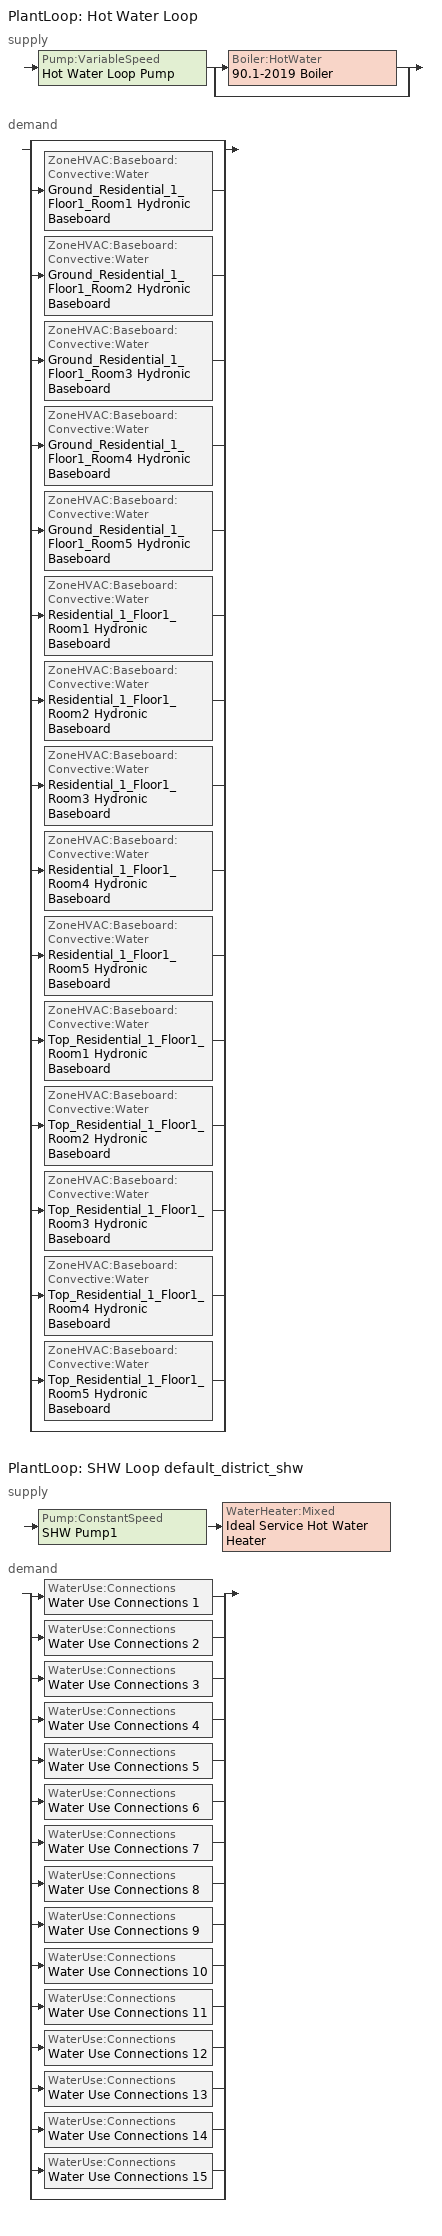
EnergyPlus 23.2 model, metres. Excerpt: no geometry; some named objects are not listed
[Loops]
PlantLoop 'Hot Water Loop'
 supply: Pump:VariableSpeed 'Hot Water Loop Pump' > split
  | Boiler:HotWater '90.1-2019 Boiler'
  | bypass
 demand: split
  | bypass
  | ZoneHVAC:Baseboard:Convective:Water 'Ground_Residential_1_Floor1_Room1 Hydronic Baseboard'
  | ZoneHVAC:Baseboard:Convective:Water 'Ground_Residential_1_Floor1_Room2 Hydronic Baseboard'
  | ZoneHVAC:Baseboard:Convective:Water 'Ground_Residential_1_Floor1_Room3 Hydronic Baseboard'
  | ZoneHVAC:Baseboard:Convective:Water 'Ground_Residential_1_Floor1_Room4 Hydronic Baseboard'
  | ZoneHVAC:Baseboard:Convective:Water 'Ground_Residential_1_Floor1_Room5 Hydronic Baseboard'
  | ZoneHVAC:Baseboard:Convective:Water 'Residential_1_Floor1_Room1 Hydronic Baseboard'
  | ZoneHVAC:Baseboard:Convective:Water 'Residential_1_Floor1_Room2 Hydronic Baseboard'
  | ZoneHVAC:Baseboard:Convective:Water 'Residential_1_Floor1_Room3 Hydronic Baseboard'
  | ZoneHVAC:Baseboard:Convective:Water 'Residential_1_Floor1_Room4 Hydronic Baseboard'
  | ZoneHVAC:Baseboard:Convective:Water 'Residential_1_Floor1_Room5 Hydronic Baseboard'
  | ZoneHVAC:Baseboard:Convective:Water 'Top_Residential_1_Floor1_Room1 Hydronic Baseboard'
  | ZoneHVAC:Baseboard:Convective:Water 'Top_Residential_1_Floor1_Room2 Hydronic Baseboard'
  | ZoneHVAC:Baseboard:Convective:Water 'Top_Residential_1_Floor1_Room3 Hydronic Baseboard'
  | ZoneHVAC:Baseboard:Convective:Water 'Top_Residential_1_Floor1_Room4 Hydronic Baseboard'
  | ZoneHVAC:Baseboard:Convective:Water 'Top_Residential_1_Floor1_Room5 Hydronic Baseboard'
  | bypass
PlantLoop 'SHW Loop default_district_shw'
 supply: Pump:ConstantSpeed 'SHW Pump1' > WaterHeater:Mixed 'Ideal Service Hot Water Heater'
 demand: split
  | WaterUse:Connections 'Water Use Connections 1'
  | WaterUse:Connections 'Water Use Connections 2'
  | WaterUse:Connections 'Water Use Connections 3'
  | WaterUse:Connections 'Water Use Connections 4'
  | WaterUse:Connections 'Water Use Connections 5'
  | WaterUse:Connections 'Water Use Connections 6'
  | WaterUse:Connections 'Water Use Connections 7'
  | WaterUse:Connections 'Water Use Connections 8'
  | WaterUse:Connections 'Water Use Connections 9'
  | WaterUse:Connections 'Water Use Connections 10'
  | WaterUse:Connections 'Water Use Connections 11'
  | WaterUse:Connections 'Water Use Connections 12'
  | WaterUse:Connections 'Water Use Connections 13'
  | WaterUse:Connections 'Water Use Connections 14'
  | WaterUse:Connections 'Water Use Connections 15'
  | bypass
[ZoneControl:Thermostat] Temperature Difference Between Cutout And Setpoint {deltaC}=0
Name | Zone or ZoneList | Control Type Schedule | Control 1
Ground_Residential_1_Floor1_Room1 Thermostat | Ground_Residential_1_Floor1_Room1 | Ground_Residential_1_Floor1_Room1 Thermostat Schedule | MidriseApartment Building_Setpoint
Ground_Residential_1_Floor1_Room2 Thermostat | Ground_Residential_1_Floor1_Room2 | Ground_Residential_1_Floor1_Room2 Thermostat Schedule | MidriseApartment Building_Setpoint 1
Ground_Residential_1_Floor1_Room3 Thermostat | Ground_Residential_1_Floor1_Room3 | Ground_Residential_1_Floor1_Room3 Thermostat Schedule | MidriseApartment Building_Setpoint 2
Ground_Residential_1_Floor1_Room4 Thermostat | Ground_Residential_1_Floor1_Room4 | Ground_Residential_1_Floor1_Room4 Thermostat Schedule | MidriseApartment Building_Setpoint 3
Ground_Residential_1_Floor1_Room5 Thermostat | Ground_Residential_1_Floor1_Room5 | Ground_Residential_1_Floor1_Room5 Thermostat Schedule | MidriseApartment Building_Setpoint 4
Residential_1_Floor1_Room1 Thermostat | Residential_1_Floor1_Room1 | Residential_1_Floor1_Room1 Thermostat Schedule | MidriseApartment Building_Setpoint 5
Residential_1_Floor1_Room2 Thermostat | Residential_1_Floor1_Room2 | Residential_1_Floor1_Room2 Thermostat Schedule | MidriseApartment Building_Setpoint 6
Residential_1_Floor1_Room3 Thermostat | Residential_1_Floor1_Room3 | Residential_1_Floor1_Room3 Thermostat Schedule | MidriseApartment Building_Setpoint 7
Residential_1_Floor1_Room4 Thermostat | Residential_1_Floor1_Room4 | Residential_1_Floor1_Room4 Thermostat Schedule | MidriseApartment Building_Setpoint 8
Residential_1_Floor1_Room5 Thermostat | Residential_1_Floor1_Room5 | Residential_1_Floor1_Room5 Thermostat Schedule | MidriseApartment Building_Setpoint 9
Top_Residential_1_Floor1_Room1 Thermostat | Top_Residential_1_Floor1_Room1 | Top_Residential_1_Floor1_Room1 Thermostat Schedule | MidriseApartment Building_Setpoint 10
Top_Residential_1_Floor1_Room2 Thermostat | Top_Residential_1_Floor1_Room2 | Top_Residential_1_Floor1_Room2 Thermostat Schedule | MidriseApartment Building_Setpoint 11
Top_Residential_1_Floor1_Room3 Thermostat | Top_Residential_1_Floor1_Room3 | Top_Residential_1_Floor1_Room3 Thermostat Schedule | MidriseApartment Building_Setpoint 12
Top_Residential_1_Floor1_Room4 Thermostat | Top_Residential_1_Floor1_Room4 | Top_Residential_1_Floor1_Room4 Thermostat Schedule | MidriseApartment Building_Setpoint 13
Top_Residential_1_Floor1_Room5 Thermostat | Top_Residential_1_Floor1_Room5 | Top_Residential_1_Floor1_Room5 Thermostat Schedule | MidriseApartment Building_Setpoint 14
[ThermostatSetpoint:DualSetpoint] Heating Setpoint Temperature Schedule=MidriseApartment Building_Setpoint_HtgSetp Schedule; Cooling Setpoint Temperature Schedule=MidriseApartment Building_Setpoint_ClgSetp Schedule
MidriseApartment Building_Setpoint; MidriseApartment Building_Setpoint 1; MidriseApartment Building_Setpoint 2; MidriseApartment Building_Setpoint 3; MidriseApartment Building_Setpoint 4; MidriseApartment Building_Setpoint 5; MidriseApartment Building_Setpoint 6; MidriseApartment Building_Setpoint 7; MidriseApartment Building_Setpoint 8; MidriseApartment Building_Setpoint 9; MidriseApartment Building_Setpoint 10; MidriseApartment Building_Setpoint 11; MidriseApartment Building_Setpoint 12; MidriseApartment Building_Setpoint 13; MidriseApartment Building_Setpoint 14
[ZoneHVAC:PackagedTerminalAirConditioner] Availability Schedule=Always On Discrete; Cooling Supply Air Flow Rate {m3/s}=Autosize; Heating Supply Air Flow Rate {m3/s}=Autosize; No Load Supply Air Flow Rate {m3/s}=Autosize; Cooling Outdoor Air Flow Rate {m3/s}=Autosize; Heating Outdoor Air Flow Rate {m3/s}=Autosize; No Load Outdoor Air Flow Rate {m3/s}=Autosize; Fan Placement=DrawThrough; Supply Air Fan Operating Mode Schedule=Always On
Name | Supply Air Fan | Heating Coil | Cooling Coil
Ground_Residential_1_Floor1_Room1 PTAC | Ground_Residential_1_Floor1_Room1 PTAC Fan | Ground_Residential_1_Floor1_Room1 PTAC No Heat | Ground_Residential_1_Floor1_Room1 PTAC 1spd DX AC Clg Coil
Ground_Residential_1_Floor1_Room2 PTAC | Ground_Residential_1_Floor1_Room2 PTAC Fan | Ground_Residential_1_Floor1_Room2 PTAC No Heat | Ground_Residential_1_Floor1_Room2 PTAC 1spd DX AC Clg Coil
Ground_Residential_1_Floor1_Room3 PTAC | Ground_Residential_1_Floor1_Room3 PTAC Fan | Ground_Residential_1_Floor1_Room3 PTAC No Heat | Ground_Residential_1_Floor1_Room3 PTAC 1spd DX AC Clg Coil
Ground_Residential_1_Floor1_Room4 PTAC | Ground_Residential_1_Floor1_Room4 PTAC Fan | Ground_Residential_1_Floor1_Room4 PTAC No Heat | Ground_Residential_1_Floor1_Room4 PTAC 1spd DX AC Clg Coil
Ground_Residential_1_Floor1_Room5 PTAC | Ground_Residential_1_Floor1_Room5 PTAC Fan | Ground_Residential_1_Floor1_Room5 PTAC No Heat | Ground_Residential_1_Floor1_Room5 PTAC 1spd DX AC Clg Coil
Residential_1_Floor1_Room1 PTAC | Residential_1_Floor1_Room1 PTAC Fan | Residential_1_Floor1_Room1 PTAC No Heat | Residential_1_Floor1_Room1 PTAC 1spd DX AC Clg Coil
Residential_1_Floor1_Room2 PTAC | Residential_1_Floor1_Room2 PTAC Fan | Residential_1_Floor1_Room2 PTAC No Heat | Residential_1_Floor1_Room2 PTAC 1spd DX AC Clg Coil
Residential_1_Floor1_Room3 PTAC | Residential_1_Floor1_Room3 PTAC Fan | Residential_1_Floor1_Room3 PTAC No Heat | Residential_1_Floor1_Room3 PTAC 1spd DX AC Clg Coil
Residential_1_Floor1_Room4 PTAC | Residential_1_Floor1_Room4 PTAC Fan | Residential_1_Floor1_Room4 PTAC No Heat | Residential_1_Floor1_Room4 PTAC 1spd DX AC Clg Coil
Residential_1_Floor1_Room5 PTAC | Residential_1_Floor1_Room5 PTAC Fan | Residential_1_Floor1_Room5 PTAC No Heat | Residential_1_Floor1_Room5 PTAC 1spd DX AC Clg Coil
Top_Residential_1_Floor1_Room1 PTAC | Top_Residential_1_Floor1_Room1 PTAC Fan | Top_Residential_1_Floor1_Room1 PTAC No Heat | Top_Residential_1_Floor1_Room1 PTAC 1spd DX AC Clg Coil
Top_Residential_1_Floor1_Room2 PTAC | Top_Residential_1_Floor1_Room2 PTAC Fan | Top_Residential_1_Floor1_Room2 PTAC No Heat | Top_Residential_1_Floor1_Room2 PTAC 1spd DX AC Clg Coil
Top_Residential_1_Floor1_Room3 PTAC | Top_Residential_1_Floor1_Room3 PTAC Fan | Top_Residential_1_Floor1_Room3 PTAC No Heat | Top_Residential_1_Floor1_Room3 PTAC 1spd DX AC Clg Coil
Top_Residential_1_Floor1_Room4 PTAC | Top_Residential_1_Floor1_Room4 PTAC Fan | Top_Residential_1_Floor1_Room4 PTAC No Heat | Top_Residential_1_Floor1_Room4 PTAC 1spd DX AC Clg Coil
Top_Residential_1_Floor1_Room5 PTAC | Top_Residential_1_Floor1_Room5 PTAC Fan | Top_Residential_1_Floor1_Room5 PTAC No Heat | Top_Residential_1_Floor1_Room5 PTAC 1spd DX AC Clg Coil
[Fan:OnOff] Availability Schedule=Always On Discrete; Fan Total Efficiency=0.52; Pressure Rise {Pa}=331.288; Maximum Flow Rate {m3/s}=Autosize; Motor Efficiency=0.8; Motor In Airstream Fraction=1
Name | Fan Power Ratio Function of Speed Ratio Curve | Fan Efficiency Ratio Function of Speed Ratio Curve
Ground_Residential_1_Floor1_Room1 PTAC Fan | Fan On Off Power Curve | Fan On Off Efficiency Curve
Ground_Residential_1_Floor1_Room2 PTAC Fan | Fan On Off Power Curve 1 | Fan On Off Efficiency Curve 1
Ground_Residential_1_Floor1_Room3 PTAC Fan | Fan On Off Power Curve 2 | Fan On Off Efficiency Curve 2
Ground_Residential_1_Floor1_Room4 PTAC Fan | Fan On Off Power Curve 3 | Fan On Off Efficiency Curve 3
Ground_Residential_1_Floor1_Room5 PTAC Fan | Fan On Off Power Curve 4 | Fan On Off Efficiency Curve 4
Residential_1_Floor1_Room1 PTAC Fan | Fan On Off Power Curve 5 | Fan On Off Efficiency Curve 5
Residential_1_Floor1_Room2 PTAC Fan | Fan On Off Power Curve 6 | Fan On Off Efficiency Curve 6
Residential_1_Floor1_Room3 PTAC Fan | Fan On Off Power Curve 7 | Fan On Off Efficiency Curve 7
Residential_1_Floor1_Room4 PTAC Fan | Fan On Off Power Curve 8 | Fan On Off Efficiency Curve 8
Residential_1_Floor1_Room5 PTAC Fan | Fan On Off Power Curve 9 | Fan On Off Efficiency Curve 9
Top_Residential_1_Floor1_Room1 PTAC Fan | Fan On Off Power Curve 10 | Fan On Off Efficiency Curve 10
Top_Residential_1_Floor1_Room2 PTAC Fan | Fan On Off Power Curve 11 | Fan On Off Efficiency Curve 11
Top_Residential_1_Floor1_Room3 PTAC Fan | Fan On Off Power Curve 12 | Fan On Off Efficiency Curve 12
Top_Residential_1_Floor1_Room4 PTAC Fan | Fan On Off Power Curve 13 | Fan On Off Efficiency Curve 13
Top_Residential_1_Floor1_Room5 PTAC Fan | Fan On Off Power Curve 14 | Fan On Off Efficiency Curve 14
[Coil:Heating:Electric] Availability Schedule=Always Off Discrete; Efficiency=1; Nominal Capacity {W}=0
Ground_Residential_1_Floor1_Room1 PTAC No Heat; Ground_Residential_1_Floor1_Room2 PTAC No Heat; Ground_Residential_1_Floor1_Room3 PTAC No Heat; Ground_Residential_1_Floor1_Room4 PTAC No Heat; Ground_Residential_1_Floor1_Room5 PTAC No Heat; Residential_1_Floor1_Room1 PTAC No Heat; Residential_1_Floor1_Room2 PTAC No Heat; Residential_1_Floor1_Room3 PTAC No Heat; Residential_1_Floor1_Room4 PTAC No Heat; Residential_1_Floor1_Room5 PTAC No Heat; Top_Residential_1_Floor1_Room1 PTAC No Heat; Top_Residential_1_Floor1_Room2 PTAC No Heat; Top_Residential_1_Floor1_Room3 PTAC No Heat; Top_Residential_1_Floor1_Room4 PTAC No Heat; Top_Residential_1_Floor1_Room5 PTAC No Heat
[Coil:Cooling:DX:SingleSpeed] Availability Schedule=Always On Discrete; Gross Rated Total Cooling Capacity {W}=Autosize; Gross Rated Sensible Heat Ratio=Autosize; Gross Rated Cooling COP {W/W}=3; Rated Air Flow Rate {m3/s}=Autosize; Rated Evaporator Fan Power Per Volume Flow Rate 2017 {W/(m3/s)}=773.3; Rated Evaporator Fan Power Per Volume Flow Rate 2023 {W/(m3/s)}=934.4; Minimum Outdoor Dry-Bulb Temperature for Compressor Operation {C}=-25; Nominal Time for Condensate Removal to Begin {s}=0; Ratio of Initial Moisture Evaporation Rate and Steady State Latent Capacity=0; Maximum Cycling Rate {cycles/hr}=0; Latent Capacity Time Constant {s}=0; Condenser Type=AirCooled; Evaporative Condenser Effectiveness=0.9; Evaporative Condenser Air Flow Rate {m3/s}=Autosize; Evaporative Condenser Pump Rated Power Consumption {W}=Autosize; Crankcase Heater Capacity {W}=0; Maximum Outdoor Dry-Bulb Temperature for Crankcase Heater Operation {C}=10; Basin Heater Capacity {W/K}=0; Basin Heater Setpoint Temperature {C}=2
Name | Total Cooling Capacity Function of Temperature Curve | Total Cooling Capacity Function of Flow Fraction Curve | Energy Input Ratio Function of Temperature Curve | Energy Input Ratio Function of Flow Fraction Curve | Part Load Fraction Correlation Curve
Ground_Residential_1_Floor1_Room1 PTAC 1spd DX AC Clg Coil | Curve Biquadratic 3 | Curve Quadratic 4 | Curve Biquadratic 4 | Curve Quadratic 5 | Curve Quadratic 6
Ground_Residential_1_Floor1_Room2 PTAC 1spd DX AC Clg Coil | Curve Biquadratic 7 | Curve Quadratic 10 | Curve Biquadratic 8 | Curve Quadratic 11 | Curve Quadratic 12
Ground_Residential_1_Floor1_Room3 PTAC 1spd DX AC Clg Coil | Curve Biquadratic 11 | Curve Quadratic 16 | Curve Biquadratic 12 | Curve Quadratic 17 | Curve Quadratic 18
Ground_Residential_1_Floor1_Room4 PTAC 1spd DX AC Clg Coil | Curve Biquadratic 15 | Curve Quadratic 22 | Curve Biquadratic 16 | Curve Quadratic 23 | Curve Quadratic 24
Ground_Residential_1_Floor1_Room5 PTAC 1spd DX AC Clg Coil | Curve Biquadratic 19 | Curve Quadratic 28 | Curve Biquadratic 20 | Curve Quadratic 29 | Curve Quadratic 30
Residential_1_Floor1_Room1 PTAC 1spd DX AC Clg Coil | Curve Biquadratic 23 | Curve Quadratic 34 | Curve Biquadratic 24 | Curve Quadratic 35 | Curve Quadratic 36
Residential_1_Floor1_Room2 PTAC 1spd DX AC Clg Coil | Curve Biquadratic 27 | Curve Quadratic 40 | Curve Biquadratic 28 | Curve Quadratic 41 | Curve Quadratic 42
Residential_1_Floor1_Room3 PTAC 1spd DX AC Clg Coil | Curve Biquadratic 31 | Curve Quadratic 46 | Curve Biquadratic 32 | Curve Quadratic 47 | Curve Quadratic 48
Residential_1_Floor1_Room4 PTAC 1spd DX AC Clg Coil | Curve Biquadratic 35 | Curve Quadratic 52 | Curve Biquadratic 36 | Curve Quadratic 53 | Curve Quadratic 54
Residential_1_Floor1_Room5 PTAC 1spd DX AC Clg Coil | Curve Biquadratic 39 | Curve Quadratic 58 | Curve Biquadratic 40 | Curve Quadratic 59 | Curve Quadratic 60
Top_Residential_1_Floor1_Room1 PTAC 1spd DX AC Clg Coil | Curve Biquadratic 43 | Curve Quadratic 64 | Curve Biquadratic 44 | Curve Quadratic 65 | Curve Quadratic 66
Top_Residential_1_Floor1_Room2 PTAC 1spd DX AC Clg Coil | Curve Biquadratic 47 | Curve Quadratic 70 | Curve Biquadratic 48 | Curve Quadratic 71 | Curve Quadratic 72
Top_Residential_1_Floor1_Room3 PTAC 1spd DX AC Clg Coil | Curve Biquadratic 51 | Curve Quadratic 76 | Curve Biquadratic 52 | Curve Quadratic 77 | Curve Quadratic 78
Top_Residential_1_Floor1_Room4 PTAC 1spd DX AC Clg Coil | Curve Biquadratic 55 | Curve Quadratic 82 | Curve Biquadratic 56 | Curve Quadratic 83 | Curve Quadratic 84
Top_Residential_1_Floor1_Room5 PTAC 1spd DX AC Clg Coil | Curve Biquadratic 59 | Curve Quadratic 88 | Curve Biquadratic 60 | Curve Quadratic 89 | Curve Quadratic 90
[ZoneHVAC:Baseboard:Convective:Water] Availability Schedule=Always On Discrete; Heating Design Capacity Method=HeatingDesignCapacity; Heating Design Capacity {W}=Autosize; Heating Design Capacity Per Floor Area {W/m2}=0; Fraction of Autosized Heating Design Capacity=0.8; U-Factor Times Area Value {W/K}=Autosize; Maximum Water Flow Rate {m3/s}=Autosize; Convergence Tolerance=0.001
Ground_Residential_1_Floor1_Room1 Hydronic Baseboard; Ground_Residential_1_Floor1_Room2 Hydronic Baseboard; Ground_Residential_1_Floor1_Room3 Hydronic Baseboard; Ground_Residential_1_Floor1_Room4 Hydronic Baseboard; Ground_Residential_1_Floor1_Room5 Hydronic Baseboard; Residential_1_Floor1_Room1 Hydronic Baseboard; Residential_1_Floor1_Room2 Hydronic Baseboard; Residential_1_Floor1_Room3 Hydronic Baseboard; Residential_1_Floor1_Room4 Hydronic Baseboard; Residential_1_Floor1_Room5 Hydronic Baseboard; Top_Residential_1_Floor1_Room1 Hydronic Baseboard; Top_Residential_1_Floor1_Room2 Hydronic Baseboard; Top_Residential_1_Floor1_Room3 Hydronic Baseboard; Top_Residential_1_Floor1_Room4 Hydronic Baseboard; Top_Residential_1_Floor1_Room5 Hydronic Baseboard
[Zone equipment]
Ground_Residential_1_Floor1_Room1: Ground_Residential_1_Floor1_Room1 PTAC, Ground_Residential_1_Floor1_Room1 Hydronic Baseboard
Ground_Residential_1_Floor1_Room2: Ground_Residential_1_Floor1_Room2 PTAC, Ground_Residential_1_Floor1_Room2 Hydronic Baseboard
Ground_Residential_1_Floor1_Room3: Ground_Residential_1_Floor1_Room3 PTAC, Ground_Residential_1_Floor1_Room3 Hydronic Baseboard
Ground_Residential_1_Floor1_Room4: Ground_Residential_1_Floor1_Room4 PTAC, Ground_Residential_1_Floor1_Room4 Hydronic Baseboard
Ground_Residential_1_Floor1_Room5: Ground_Residential_1_Floor1_Room5 PTAC, Ground_Residential_1_Floor1_Room5 Hydronic Baseboard
Residential_1_Floor1_Room1: Residential_1_Floor1_Room1 PTAC, Residential_1_Floor1_Room1 Hydronic Baseboard
Residential_1_Floor1_Room2: Residential_1_Floor1_Room2 PTAC, Residential_1_Floor1_Room2 Hydronic Baseboard
Residential_1_Floor1_Room3: Residential_1_Floor1_Room3 PTAC, Residential_1_Floor1_Room3 Hydronic Baseboard
Residential_1_Floor1_Room4: Residential_1_Floor1_Room4 PTAC, Residential_1_Floor1_Room4 Hydronic Baseboard
Residential_1_Floor1_Room5: Residential_1_Floor1_Room5 PTAC, Residential_1_Floor1_Room5 Hydronic Baseboard
Top_Residential_1_Floor1_Room1: Top_Residential_1_Floor1_Room1 PTAC, Top_Residential_1_Floor1_Room1 Hydronic Baseboard
Top_Residential_1_Floor1_Room2: Top_Residential_1_Floor1_Room2 PTAC, Top_Residential_1_Floor1_Room2 Hydronic Baseboard
Top_Residential_1_Floor1_Room3: Top_Residential_1_Floor1_Room3 PTAC, Top_Residential_1_Floor1_Room3 Hydronic Baseboard
Top_Residential_1_Floor1_Room4: Top_Residential_1_Floor1_Room4 PTAC, Top_Residential_1_Floor1_Room4 Hydronic Baseboard
Top_Residential_1_Floor1_Room5: Top_Residential_1_Floor1_Room5 PTAC, Top_Residential_1_Floor1_Room5 Hydronic Baseboard
[Sizing:Zone] Zone Cooling Design Supply Air Temperature Input Method=SupplyAirTemperature; Zone Cooling Design Supply Air Temperature {C}=13.8889; Zone Cooling Design Supply Air Temperature Difference {deltaC}=11.11; Zone Heating Design Supply Air Temperature Input Method=SupplyAirTemperature; Zone Heating Design Supply Air Temperature {C}=50; Zone Heating Design Supply Air Temperature Difference {deltaC}=11.11; Zone Cooling Design Supply Air Humidity Ratio {kgWater/kgDryAir}=0.008; Zone Heating Design Supply Air Humidity Ratio {kgWater/kgDryAir}=0.008; Cooling Design Air Flow Method=DesignDay; Cooling Design Air Flow Rate {m3/s}=0; Cooling Minimum Air Flow per Zone Floor Area {m3/s-m2}=0.000762; Cooling Minimum Air Flow {m3/s}=0; Cooling Minimum Air Flow Fraction=0; Heating Design Air Flow Method=DesignDay; Heating Design Air Flow Rate {m3/s}=0; Heating Maximum Air Flow per Zone Floor Area {m3/s-m2}=0.002032; Heating Maximum Air Flow {m3/s}=0.141576; Heating Maximum Air Flow Fraction=0.3; Account for Dedicated Outdoor Air System=No; Zone Load Sizing Method=Sensible Load Only No Latent Load; Zone Latent Cooling Design Supply Air Humidity Ratio Input Method=HumidityRatioDifference; Zone Cooling Design Supply Air Humidity Ratio Difference {kgWater/kgDryAir}=0.005; Zone Latent Heating Design Supply Air Humidity Ratio Input Method=HumidityRatioDifference; Zone Humidification Design Supply Air Humidity Ratio Difference {kgWater/kgDryAir}=0.005
Name | Design Specification Outdoor Air Object
Ground_Residential_1_Floor1_Room1 | Ground_Residential_1_Floor1_Room1 DSOA Space List
Ground_Residential_1_Floor1_Room2 | Ground_Residential_1_Floor1_Room2 DSOA Space List
Ground_Residential_1_Floor1_Room3 | Ground_Residential_1_Floor1_Room3 DSOA Space List
Ground_Residential_1_Floor1_Room4 | Ground_Residential_1_Floor1_Room4 DSOA Space List
Ground_Residential_1_Floor1_Room5 | Ground_Residential_1_Floor1_Room5 DSOA Space List
Residential_1_Floor1_Room1 | Residential_1_Floor1_Room1 DSOA Space List
Residential_1_Floor1_Room2 | Residential_1_Floor1_Room2 DSOA Space List
Residential_1_Floor1_Room3 | Residential_1_Floor1_Room3 DSOA Space List
Residential_1_Floor1_Room4 | Residential_1_Floor1_Room4 DSOA Space List
Residential_1_Floor1_Room5 | Residential_1_Floor1_Room5 DSOA Space List
Top_Residential_1_Floor1_Room1 | Top_Residential_1_Floor1_Room1 DSOA Space List
Top_Residential_1_Floor1_Room2 | Top_Residential_1_Floor1_Room2 DSOA Space List
Top_Residential_1_Floor1_Room3 | Top_Residential_1_Floor1_Room3 DSOA Space List
Top_Residential_1_Floor1_Room4 | Top_Residential_1_Floor1_Room4 DSOA Space List
Top_Residential_1_Floor1_Room5 | Top_Residential_1_Floor1_Room5 DSOA Space List
[DesignSpecification:OutdoorAir]
MidriseApartment Building_Ventilation: Outdoor Air Method=Sum; Outdoor Air Flow per Person {m3/s-person}=0; Outdoor Air Flow per Zone Floor Area {m3/s-m2}=1.21565e-05; Outdoor Air Flow per Zone {m3/s}=0; Outdoor Air Flow Air Changes per Hour {1/hr}=0.305462
[DesignSpecification:OutdoorAir:SpaceList] Space Design Specification Outdoor Air Object Name 1=MidriseApartment Building_Ventilation
Name | Space Name 1
Ground_Residential_1_Floor1_Room1 DSOA Space List | Ground_Residential_1_Floor1_Room1_Space
Ground_Residential_1_Floor1_Room2 DSOA Space List | Ground_Residential_1_Floor1_Room2_Space
Ground_Residential_1_Floor1_Room3 DSOA Space List | Ground_Residential_1_Floor1_Room3_Space
Ground_Residential_1_Floor1_Room4 DSOA Space List | Ground_Residential_1_Floor1_Room4_Space
Ground_Residential_1_Floor1_Room5 DSOA Space List | Ground_Residential_1_Floor1_Room5_Space
Residential_1_Floor1_Room1 DSOA Space List | Residential_1_Floor1_Room1_Space
Residential_1_Floor1_Room2 DSOA Space List | Residential_1_Floor1_Room2_Space
Residential_1_Floor1_Room3 DSOA Space List | Residential_1_Floor1_Room3_Space
Residential_1_Floor1_Room4 DSOA Space List | Residential_1_Floor1_Room4_Space
Residential_1_Floor1_Room5 DSOA Space List | Residential_1_Floor1_Room5_Space
Top_Residential_1_Floor1_Room1 DSOA Space List | Top_Residential_1_Floor1_Room1_Space
Top_Residential_1_Floor1_Room2 DSOA Space List | Top_Residential_1_Floor1_Room2_Space
Top_Residential_1_Floor1_Room3 DSOA Space List | Top_Residential_1_Floor1_Room3_Space
Top_Residential_1_Floor1_Room4 DSOA Space List | Top_Residential_1_Floor1_Room4_Space
Top_Residential_1_Floor1_Room5 DSOA Space List | Top_Residential_1_Floor1_Room5_Space
[PlantLoop] Fluid Type=Water; Minimum Loop Temperature {C}=10; Maximum Loop Flow Rate {m3/s}=Autosize; Minimum Loop Flow Rate {m3/s}=0; Plant Loop Volume {m3}=Autocalculate; Load Distribution Scheme=Optimal; Plant Loop Demand Calculation Scheme=SingleSetpoint; Common Pipe Simulation=None
Name | Plant Equipment Operation Scheme | Maximum Loop Temperature {C}
Hot Water Loop | Hot Water Loop Operation Schemes | 100
SHW Loop default_district_shw | SHW Loop default_district_shw Operation Schemes | 60
[Sizing:Plant] Loop Type=Heating; Sizing Option=NonCoincident; Zone Timesteps in Averaging Window=1; Coincident Sizing Factor Mode=None
Name | Design Loop Exit Temperature {C} | Loop Design Temperature Difference {deltaC}
Hot Water Loop | 82.2222 | 11.1111
SHW Loop default_district_shw | 60 | 5
[Pump:VariableSpeed]
Hot Water Loop Pump: Design Maximum Flow Rate {m3/s}=Autosize; Design Pump Head {Pa}=179344; Design Power Consumption {W}=Autosize; Motor Efficiency=0.9; Fraction of Motor Inefficiencies to Fluid Stream=0; Coefficient 1 of the Part Load Performance Curve=0; Coefficient 2 of the Part Load Performance Curve=1; Coefficient 3 of the Part Load Performance Curve=0; Coefficient 4 of the Part Load Performance Curve=0; Design Minimum Flow Rate {m3/s}=0; Pump Control Type=Intermittent; Skin Loss Radiative Fraction=0.5; Design Power Sizing Method=PowerPerFlowPerPressure; Design Electric Power per Unit Flow Rate {W/(m3/s)}=348701.1; Design Shaft Power per Unit Flow Rate per Unit Head {W/((m3/s)-Pa)}=1.28205; Design Minimum Flow Rate Fraction=0
[Boiler:HotWater]
90.1-2019 Boiler: Fuel Type=NaturalGas; Nominal Capacity {W}=Autosize; Nominal Thermal Efficiency=0.84; Efficiency Curve Temperature Evaluation Variable=LeavingBoiler; Normalized Boiler Efficiency Curve=Boiler with No Minimum Turndown; Design Water Flow Rate {m3/s}=Autosize; Minimum Part Load Ratio=0; Maximum Part Load Ratio=1.2; Optimum Part Load Ratio=1; Water Outlet Upper Temperature Limit {C}=95; Boiler Flow Mode=LeavingSetpointModulated; On Cycle Parasitic Electric Load {W}=0; Sizing Factor=1; Off Cycle Parasitic Fuel Load {W}=0
[SetpointManager:Scheduled] Control Variable=Temperature
Name | Schedule | Setpoint Node or NodeList
Hot Water Loop Setpoint Manager | Hot Water Loop Temp - 180F | Hot Water Loop Supply Outlet Node
Setpoint Manager Scheduled 1 | 60C Hot Water
[PlantEquipmentOperationSchemes] Control Scheme Object Type 1=PlantEquipmentOperation:HeatingLoad; Control Scheme Schedule Name 1=Always On Discrete
Name | Control Scheme Name 1
Hot Water Loop Operation Schemes | Hot Water Loop Heating Operation Scheme
SHW Loop default_district_shw Operation Schemes | SHW Loop default_district_shw Heating Operation Scheme
[PlantEquipmentOperation:HeatingLoad] Load Range Lower Limit 1 {W}=0; Load Range Upper Limit 1 {W}=1000000000
Name | Range Equipment List Name 1
Hot Water Loop Heating Operation Scheme | Hot Water Loop Heating Equipment List
SHW Loop default_district_shw Heating Operation Scheme | SHW Loop default_district_shw Heating Equipment List
[PlantEquipmentList]
Hot Water Loop Heating Equipment List: Boiler:HotWater, 90.1-2019 Boiler
SHW Loop default_district_shw Heating Equipment List: WaterHeater:Mixed, Ideal Service Hot Water Heater
[Pump:ConstantSpeed]
SHW Pump1: Design Flow Rate {m3/s}=Autosize; Design Pump Head {Pa}=29891; Design Power Consumption {W}=Autosize; Motor Efficiency=0.9; Fraction of Motor Inefficiencies to Fluid Stream=0; Pump Control Type=Intermittent; Design Power Sizing Method=PowerPerFlowPerPressure; Design Electric Power per Unit Flow Rate {W/(m3/s)}=348701.1; Design Shaft Power per Unit Flow Rate per Unit Head {W-s/m3-Pa}=1.28205
[WaterHeater:Mixed]
Ideal Service Hot Water Heater: Tank Volume {m3}=0; Setpoint Temperature Schedule=Schedule Ruleset 2; Deadband Temperature Difference {deltaC}=2; Maximum Temperature Limit {C}=82.22; Heater Control Type=Modulate; Heater Maximum Capacity {W}=1000000; Heater Ignition Minimum Flow Rate {m3/s}=0; Heater Ignition Delay {s}=0; Heater Fuel Type=DistrictHeatingWater; Heater Thermal Efficiency=1; Off Cycle Parasitic Fuel Consumption Rate {W}=20; Off Cycle Parasitic Fuel Type=DistrictHeatingWater; Off Cycle Parasitic Heat Fraction to Tank=0.8; On Cycle Parasitic Fuel Consumption Rate {W}=0; On Cycle Parasitic Fuel Type=DistrictHeatingWater; On Cycle Parasitic Heat Fraction to Tank=0; Ambient Temperature Indicator=Schedule; Ambient Temperature Schedule=22C Ambient Condition; Off Cycle Loss Coefficient to Ambient Temperature {W/K}=0; Off Cycle Loss Fraction to Zone=1; On Cycle Loss Coefficient to Ambient Temperature {W/K}=0; On Cycle Loss Fraction to Zone=1; Use Side Effectiveness=1; Source Side Effectiveness=1; Use Side Design Flow Rate {m3/s}=Autosize; Source Side Design Flow Rate {m3/s}=Autosize; Indirect Water Heating Recovery Time {hr}=1.5; Source Side Flow Control Mode=IndirectHeatPrimarySetpoint
[WaterHeater:Sizing]
Ideal Service Hot Water Heater: Design Mode=PeakDraw; Time Storage Can Meet Peak Draw {hr}=0.538503; Time for Tank Recovery {hr}=0; Nominal Tank Volume for Autosizing Plant Connections {m3}=1
[WaterUse:Connections] Hot Water Supply Temperature Schedule=60.0C Hot Water; Drain Water Heat Exchanger Type=None; Drain Water Heat Exchanger Destination=Plant
Name | Water Use Equipment Name 1
Water Use Connections 1 | MidriseApartment Building_Service Hot Water..Ground_Residential_1_Floor1_Room1
Water Use Connections 2 | MidriseApartment Building_Service Hot Water..Ground_Residential_1_Floor1_Room2
Water Use Connections 3 | MidriseApartment Building_Service Hot Water..Ground_Residential_1_Floor1_Room3
Water Use Connections 4 | MidriseApartment Building_Service Hot Water..Ground_Residential_1_Floor1_Room4
Water Use Connections 5 | MidriseApartment Building_Service Hot Water..Ground_Residential_1_Floor1_Room5
Water Use Connections 6 | MidriseApartment Building_Service Hot Water..Residential_1_Floor1_Room1
Water Use Connections 7 | MidriseApartment Building_Service Hot Water..Residential_1_Floor1_Room2
Water Use Connections 8 | MidriseApartment Building_Service Hot Water..Residential_1_Floor1_Room3
Water Use Connections 9 | MidriseApartment Building_Service Hot Water..Residential_1_Floor1_Room4
Water Use Connections 10 | MidriseApartment Building_Service Hot Water..Residential_1_Floor1_Room5
Water Use Connections 11 | MidriseApartment Building_Service Hot Water..Top_Residential_1_Floor1_Room1
Water Use Connections 12 | MidriseApartment Building_Service Hot Water..Top_Residential_1_Floor1_Room2
Water Use Connections 13 | MidriseApartment Building_Service Hot Water..Top_Residential_1_Floor1_Room3
Water Use Connections 14 | MidriseApartment Building_Service Hot Water..Top_Residential_1_Floor1_Room4
Water Use Connections 15 | MidriseApartment Building_Service Hot Water..Top_Residential_1_Floor1_Room5
[WaterUse:Equipment] Flow Rate Fraction Schedule=MidriseApartment Building_Service Hot Water Schedule; Target Temperature Schedule=60.0C Hot Water; Sensible Fraction Schedule=0.2 Hot Water Sensible Fraction; Latent Fraction Schedule=0.05 Hot Water Latent Fraction
Name | Peak Flow Rate {m3/s} | Zone
MidriseApartment Building_Service Hot Water..Ground_Residential_1_Floor1_Room1 | 4.68644e-05 | Ground_Residential_1_Floor1_Room1
MidriseApartment Building_Service Hot Water..Ground_Residential_1_Floor1_Room2 | 6.44091e-06 | Ground_Residential_1_Floor1_Room2
MidriseApartment Building_Service Hot Water..Ground_Residential_1_Floor1_Room3 | 4.68644e-05 | Ground_Residential_1_Floor1_Room3
MidriseApartment Building_Service Hot Water..Ground_Residential_1_Floor1_Room4 | 6.44093e-06 | Ground_Residential_1_Floor1_Room4
MidriseApartment Building_Service Hot Water..Ground_Residential_1_Floor1_Room5 | 3.37323e-05 | Ground_Residential_1_Floor1_Room5
MidriseApartment Building_Service Hot Water..Residential_1_Floor1_Room1 | 4.68644e-05 | Residential_1_Floor1_Room1
MidriseApartment Building_Service Hot Water..Residential_1_Floor1_Room2 | 6.44091e-06 | Residential_1_Floor1_Room2
MidriseApartment Building_Service Hot Water..Residential_1_Floor1_Room3 | 4.68644e-05 | Residential_1_Floor1_Room3
MidriseApartment Building_Service Hot Water..Residential_1_Floor1_Room4 | 6.44093e-06 | Residential_1_Floor1_Room4
MidriseApartment Building_Service Hot Water..Residential_1_Floor1_Room5 | 3.37323e-05 | Residential_1_Floor1_Room5
MidriseApartment Building_Service Hot Water..Top_Residential_1_Floor1_Room1 | 4.68644e-05 | Top_Residential_1_Floor1_Room1
MidriseApartment Building_Service Hot Water..Top_Residential_1_Floor1_Room2 | 6.44091e-06 | Top_Residential_1_Floor1_Room2
MidriseApartment Building_Service Hot Water..Top_Residential_1_Floor1_Room3 | 4.68644e-05 | Top_Residential_1_Floor1_Room3
MidriseApartment Building_Service Hot Water..Top_Residential_1_Floor1_Room4 | 6.44093e-06 | Top_Residential_1_Floor1_Room4
MidriseApartment Building_Service Hot Water..Top_Residential_1_Floor1_Room5 | 3.37323e-05 | Top_Residential_1_Floor1_Room5
[Schedule:Day:Interval]
MidriseApartment Building_Setpoint_HtgSetp Schedule_Sunday; MidriseApartment Building_Setpoint_HtgSetp Schedule_SmrDsn 1; MidriseApartment Building_Setpoint_HtgSetp Schedule_Hol 1: No, 24:00, 21.5283
Schedule Day 1: No, 07:00, 21.5283, 17:00, 21.6831, 18:00, 21.6043, 24:00, 21.5283
MidriseApartment Building_Setpoint_HtgSetp Schedule_WntrDsn 1: No, 07:00, 21.5283, 08:00, 21.6043, 17:00, 21.6831, 18:00, 21.6043, 24:00, 21.5283
MidriseApartment Building_Setpoint_ClgSetp Schedule_Sunday; MidriseApartment Building_Setpoint_ClgSetp Schedule_WntrDsn 1; MidriseApartment Building_Setpoint_ClgSetp Schedule_Hol 1: No, 24:00, 24.5408
Schedule Day 3: No, 07:00, 24.5408, 17:00, 24.3859, 18:00, 24.4648, 24:00, 24.5408
MidriseApartment Building_Setpoint_ClgSetp Schedule_SmrDsn 1: No, 07:00, 24.5408, 08:00, 24.4648, 17:00, 24.3859, 18:00, 24.4648, 24:00, 24.5408
Always On_Day Schedule: No, 24:00, 1
Hot Water Loop Temp - 180F Default: No, 24:00, 82.2222
MidriseApartment Building_Service Hot Water Schedule_Hol 1; MidriseApartment Building_Service Hot Water Schedule_SmrDsn 1; MidriseApartment Building_Service Hot Water Schedule_Sunday; MidriseApartment Building_Service Hot Water Schedule_WntrDsn 1: No, 01:00, 0.08, 02:00, 0.04, 04:00, 0.01, 05:00, 0.04, 06:00, 0.27, 07:00, 0.94, 08:00, 1, 09:00, 0.96, 10:00, 0.84, 11:00, 0.76, 12:00, 0.61, 13:00, 0.53, 14:00, 0.47, 15:00, 0.41, 16:00, 0.47, 17:00, 0.55, 18:00, 0.73, 19:00, 0.86, 20:00, 0.82, 21:00, 0.75, 22:00, 0.61, 23:00, 0.53, 24:00, 0.29
Schedule Day 11; Schedule Day 6; Schedule Day 9: No, 24:00, 60
Schedule Day 12: No, 24:00, 22
Schedule Day 7: No, 24:00, 0.2
Schedule Day 8: No, 24:00, 0.05
[Schedule:Week:Daily]
MidriseApartment Building_Setpoint_HtgSetp Schedule Week Rule - Jan1-Dec31: MidriseApartment Building_Setpoint_HtgSetp Schedule_Sunday, Schedule Day 1, Schedule Day 1, Schedule Day 1, Schedule Day 1, Schedule Day 1, MidriseApartment Building_Setpoint_HtgSetp Schedule_Sunday, MidriseApartment Building_Setpoint_HtgSetp Schedule_Hol 1, MidriseApartment Building_Setpoint_HtgSetp Schedule_SmrDsn 1, MidriseApartment Building_Setpoint_HtgSetp Schedule_WntrDsn 1, MidriseApartment Building_Setpoint_HtgSetp Schedule_Sunday, MidriseApartment Building_Setpoint_HtgSetp Schedule_Sunday
MidriseApartment Building_Setpoint_ClgSetp Schedule Week Rule - Jan1-Dec31: MidriseApartment Building_Setpoint_ClgSetp Schedule_Sunday, Schedule Day 3, Schedule Day 3, Schedule Day 3, Schedule Day 3, Schedule Day 3, MidriseApartment Building_Setpoint_ClgSetp Schedule_Sunday, MidriseApartment Building_Setpoint_ClgSetp Schedule_Hol 1, MidriseApartment Building_Setpoint_ClgSetp Schedule_SmrDsn 1, MidriseApartment Building_Setpoint_ClgSetp Schedule_WntrDsn 1, MidriseApartment Building_Setpoint_ClgSetp Schedule_Sunday, MidriseApartment Building_Setpoint_ClgSetp Schedule_Sunday
Always On Week Rule - Jan1-Dec31: Always On_Day Schedule, Always On_Day Schedule, Always On_Day Schedule, Always On_Day Schedule, Always On_Day Schedule, Always On_Day Schedule, Always On_Day Schedule, Always On_Day Schedule, Always On_Day Schedule, Always On_Day Schedule, Always On_Day Schedule, Always On_Day Schedule
0.05 Hot Water Latent Fraction Week Rule - Jan1-Dec31: Schedule Day 8, Schedule Day 8, Schedule Day 8, Schedule Day 8, Schedule Day 8, Schedule Day 8, Schedule Day 8, Schedule Day 8, Schedule Day 8, Schedule Day 8, Schedule Day 8, Schedule Day 8
0.2 Hot Water Sensible Fraction Week Rule - Jan1-Dec31: Schedule Day 7, Schedule Day 7, Schedule Day 7, Schedule Day 7, Schedule Day 7, Schedule Day 7, Schedule Day 7, Schedule Day 7, Schedule Day 7, Schedule Day 7, Schedule Day 7, Schedule Day 7
22C Ambient Condition Week Rule - Jan1-Dec31: Schedule Day 12, Schedule Day 12, Schedule Day 12, Schedule Day 12, Schedule Day 12, Schedule Day 12, Schedule Day 12, Schedule Day 12, Schedule Day 12, Schedule Day 12, Schedule Day 12, Schedule Day 12
60.0C Hot Water Week Rule - Jan1-Dec31: Schedule Day 6, Schedule Day 6, Schedule Day 6, Schedule Day 6, Schedule Day 6, Schedule Day 6, Schedule Day 6, Schedule Day 6, Schedule Day 6, Schedule Day 6, Schedule Day 6, Schedule Day 6
60C Hot Water Week Rule - Jan1-Dec31: Schedule Day 9, Schedule Day 9, Schedule Day 9, Schedule Day 9, Schedule Day 9, Schedule Day 9, Schedule Day 9, Schedule Day 9, Schedule Day 9, Schedule Day 9, Schedule Day 9, Schedule Day 9
Hot Water Loop Temp - 180F Week Rule - Jan1-Dec31: Hot Water Loop Temp - 180F Default, Hot Water Loop Temp - 180F Default, Hot Water Loop Temp - 180F Default, Hot Water Loop Temp - 180F Default, Hot Water Loop Temp - 180F Default, Hot Water Loop Temp - 180F Default, Hot Water Loop Temp - 180F Default, Hot Water Loop Temp - 180F Default, Hot Water Loop Temp - 180F Default, Hot Water Loop Temp - 180F Default, Hot Water Loop Temp - 180F Default, Hot Water Loop Temp - 180F Default
MidriseApartment Building_Service Hot Water Schedule Week Rule - Jan1-Dec31: MidriseApartment Building_Service Hot Water Schedule_Sunday, MidriseApartment Building_Service Hot Water Schedule_Sunday, MidriseApartment Building_Service Hot Water Schedule_Sunday, MidriseApartment Building_Service Hot Water Schedule_Sunday, MidriseApartment Building_Service Hot Water Schedule_Sunday, MidriseApartment Building_Service Hot Water Schedule_Sunday, MidriseApartment Building_Service Hot Water Schedule_Sunday, MidriseApartment Building_Service Hot Water Schedule_Hol 1, MidriseApartment Building_Service Hot Water Schedule_SmrDsn 1, MidriseApartment Building_Service Hot Water Schedule_WntrDsn 1, MidriseApartment Building_Service Hot Water Schedule_Sunday, MidriseApartment Building_Service Hot Water Schedule_Sunday
Schedule Ruleset 2 Week Rule - Jan1-Dec31: Schedule Day 11, Schedule Day 11, Schedule Day 11, Schedule Day 11, Schedule Day 11, Schedule Day 11, Schedule Day 11, Schedule Day 11, Schedule Day 11, Schedule Day 11, Schedule Day 11, Schedule Day 11
[Schedule:Year]
MidriseApartment Building_Setpoint_HtgSetp Schedule: MidriseApartment Building_Setpoint_HtgSetp Schedule Week Rule - Jan1-Dec31, 1, 1, 12, 31
MidriseApartment Building_Setpoint_ClgSetp Schedule: MidriseApartment Building_Setpoint_ClgSetp Schedule Week Rule - Jan1-Dec31, 1, 1, 12, 31
Always On: Always On Week Rule - Jan1-Dec31, 1, 1, 12, 31
0.05 Hot Water Latent Fraction: 0.05 Hot Water Latent Fraction Week Rule - Jan1-Dec31, 1, 1, 12, 31
0.2 Hot Water Sensible Fraction: 0.2 Hot Water Sensible Fraction Week Rule - Jan1-Dec31, 1, 1, 12, 31
22C Ambient Condition: 22C Ambient Condition Week Rule - Jan1-Dec31, 1, 1, 12, 31
60.0C Hot Water: 60.0C Hot Water Week Rule - Jan1-Dec31, 1, 1, 12, 31
60C Hot Water: 60C Hot Water Week Rule - Jan1-Dec31, 1, 1, 12, 31
Hot Water Loop Temp - 180F: Hot Water Loop Temp - 180F Week Rule - Jan1-Dec31, 1, 1, 12, 31
MidriseApartment Building_Service Hot Water Schedule: MidriseApartment Building_Service Hot Water Schedule Week Rule - Jan1-Dec31, 1, 1, 12, 31
Schedule Ruleset 2: Schedule Ruleset 2 Week Rule - Jan1-Dec31, 1, 1, 12, 31
[Schedule:Compact]
Ground_Residential_1_Floor1_Room1 Thermostat Schedule; Ground_Residential_1_Floor1_Room2 Thermostat Schedule; Ground_Residential_1_Floor1_Room3 Thermostat Schedule; Ground_Residential_1_Floor1_Room4 Thermostat Schedule; Ground_Residential_1_Floor1_Room5 Thermostat Schedule; Residential_1_Floor1_Room1 Thermostat Schedule; Residential_1_Floor1_Room2 Thermostat Schedule; Residential_1_Floor1_Room3 Thermostat Schedule; Residential_1_Floor1_Room4 Thermostat Schedule; Residential_1_Floor1_Room5 Thermostat Schedule; Top_Residential_1_Floor1_Room1 Thermostat Schedule; Top_Residential_1_Floor1_Room2 Thermostat Schedule; Top_Residential_1_Floor1_Room3 Thermostat Schedule; Top_Residential_1_Floor1_Room4 Thermostat Schedule; Top_Residential_1_Floor1_Room5 Thermostat Schedule: Through: 12/31, For: AllDays, Until: 24:00, 4
[Schedule:Constant]
Name | Hourly Value
Always On Discrete | 1
Always Off Discrete | 0
[Curve:Exponent] Coefficient1 Constant=1; Coefficient2 Constant=0; Coefficient3 Constant=0; Minimum Value of x {BasedOnField A2}=0; Maximum Value of x {BasedOnField A2}=1
Fan On Off Power Curve; Fan On Off Power Curve 1; Fan On Off Power Curve 2; Fan On Off Power Curve 3; Fan On Off Power Curve 4; Fan On Off Power Curve 5; Fan On Off Power Curve 6; Fan On Off Power Curve 7; Fan On Off Power Curve 8; Fan On Off Power Curve 9; Fan On Off Power Curve 10; Fan On Off Power Curve 11; Fan On Off Power Curve 12; Fan On Off Power Curve 13; Fan On Off Power Curve 14
[Curve:Cubic] Minimum Value of x {BasedOnField A2}=0
Name | Coefficient1 Constant | Coefficient2 x | Coefficient3 x**2 | Coefficient4 x**3 | Maximum Value of x {BasedOnField A2}
Fan On Off Efficiency Curve; Fan On Off Efficiency Curve 1; Fan On Off Efficiency Curve 2; Fan On Off Efficiency Curve 3; Fan On Off Efficiency Curve 4; Fan On Off Efficiency Curve 5; Fan On Off Efficiency Curve 6; Fan On Off Efficiency Curve 7; Fan On Off Efficiency Curve 8; Fan On Off Efficiency Curve 9; Fan On Off Efficiency Curve 10; Fan On Off Efficiency Curve 11; Fan On Off Efficiency Curve 12; Fan On Off Efficiency Curve 13; Fan On Off Efficiency Curve 14 | 1 | 0 | 0 | 0 | 1
Boiler with No Minimum Turndown | 0.7463 | 1.3196 | -2.2154 | 1.1674 | 1.3
[Curve:Biquadratic] Minimum Value of x {BasedOnField A2}=12.77778; Maximum Value of x {BasedOnField A2}=23.88889; Minimum Value of y {BasedOnField A3}=23.88889; Maximum Value of y {BasedOnField A3}=46.11111
Name | Coefficient1 Constant | Coefficient2 x | Coefficient3 x**2 | Coefficient4 y | Coefficient5 y**2 | Coefficient6 x*y
Curve Biquadratic 3; Curve Biquadratic 7; Curve Biquadratic 11; Curve Biquadratic 15; Curve Biquadratic 19; Curve Biquadratic 23; Curve Biquadratic 27; Curve Biquadratic 31; Curve Biquadratic 35; Curve Biquadratic 39; Curve Biquadratic 43; Curve Biquadratic 47; Curve Biquadratic 51; Curve Biquadratic 55; Curve Biquadratic 59 | 0.942588 | 0.00954335 | 0.00068377 | -0.0110427 | 5.249e-06 | -9.72e-06
Curve Biquadratic 4; Curve Biquadratic 8; Curve Biquadratic 12; Curve Biquadratic 16; Curve Biquadratic 20; Curve Biquadratic 24; Curve Biquadratic 28; Curve Biquadratic 32; Curve Biquadratic 36; Curve Biquadratic 40; Curve Biquadratic 44; Curve Biquadratic 48; Curve Biquadratic 52; Curve Biquadratic 56; Curve Biquadratic 60 | 0.342414 | 0.034885 | -0.0006237 | 0.00497722 | 0.000437951 | -0.000728028
[Curve:Quadratic]
Name | Coefficient1 Constant | Coefficient2 x | Coefficient3 x**2 | Minimum Value of x {BasedOnField A2} | Maximum Value of x {BasedOnField A2} | Minimum Curve Output {BasedOnField A3} | Maximum Curve Output {BasedOnField A3}
Curve Quadratic 4; Curve Quadratic 10; Curve Quadratic 16; Curve Quadratic 22; Curve Quadratic 28; Curve Quadratic 34; Curve Quadratic 40; Curve Quadratic 46; Curve Quadratic 52; Curve Quadratic 58; Curve Quadratic 64; Curve Quadratic 70; Curve Quadratic 76; Curve Quadratic 82; Curve Quadratic 88 | 0.8 | 0.2 | 0 | 0.5 | 1.5
Curve Quadratic 5; Curve Quadratic 11; Curve Quadratic 17; Curve Quadratic 23; Curve Quadratic 29; Curve Quadratic 35; Curve Quadratic 41; Curve Quadratic 47; Curve Quadratic 53; Curve Quadratic 59; Curve Quadratic 65; Curve Quadratic 71; Curve Quadratic 77; Curve Quadratic 83; Curve Quadratic 89 | 1.1552 | -0.1808 | 0.0256 | 0.5 | 1.5
Curve Quadratic 6; Curve Quadratic 12; Curve Quadratic 18; Curve Quadratic 24; Curve Quadratic 30; Curve Quadratic 36; Curve Quadratic 42; Curve Quadratic 48; Curve Quadratic 54; Curve Quadratic 60; Curve Quadratic 66; Curve Quadratic 72; Curve Quadratic 78; Curve Quadratic 84; Curve Quadratic 90 | 0.85 | 0.15 | 0 | 0 | 1 | 0.7 | 1
